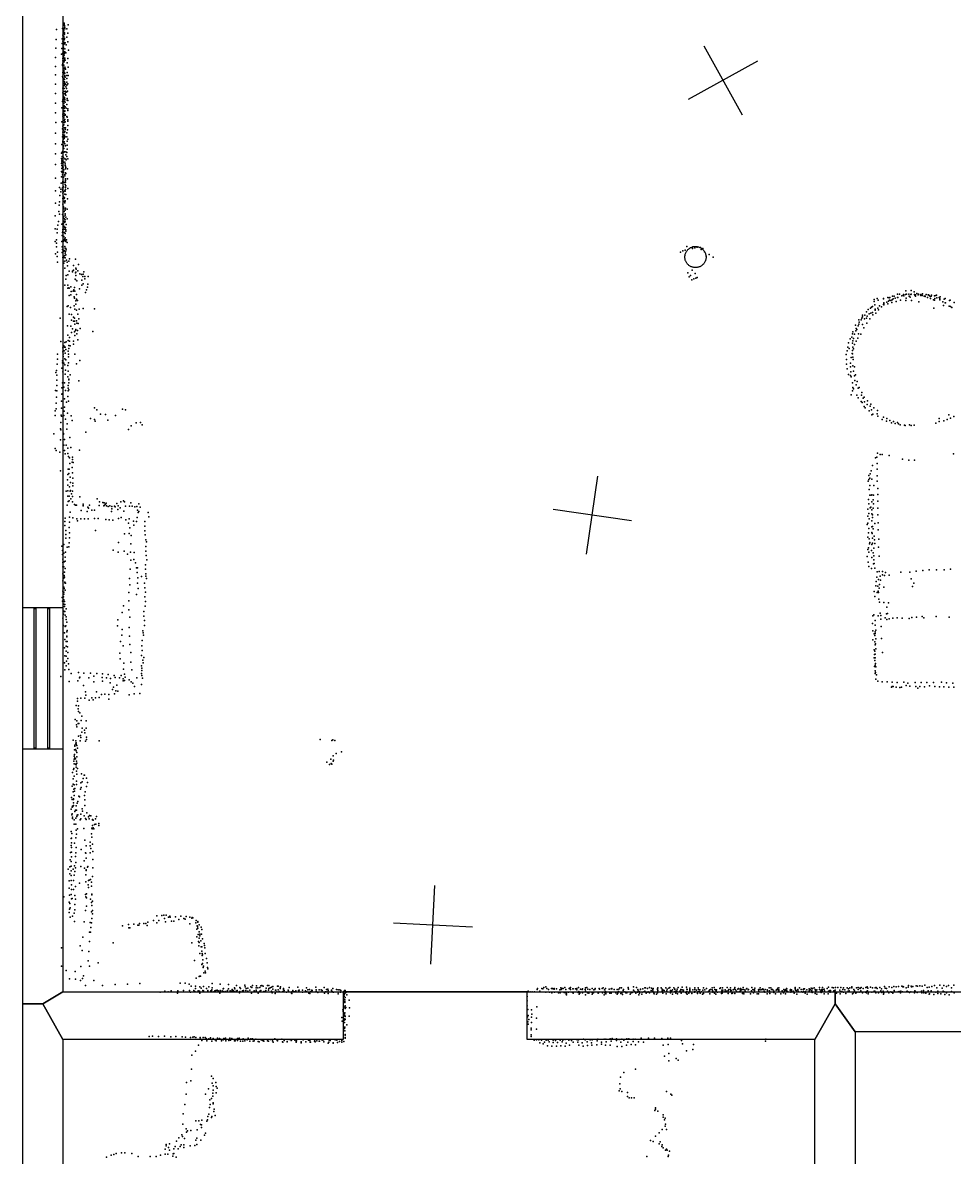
# Model space of a CAD drawing. Header units: millimetres. Extents: x 60 to 10018, y -17912 to 6797.
# Drawn here: x 78 to 4793, y -12049 to -6304 of the extents above; entities that cross this region are included whole.
import ezdxf

# ---------------------------------------------------------------- set-up
doc = ezdxf.new("R2010")
doc.units = ezdxf.units.MM
for name, color, linetype in [('P', 9, 'Continuous'), ('PANOS', 10, 'Continuous'), ('ROOMS', 1, 'Continuous'), ('WALLS', 3, 'Continuous'), ('WINDOWS', 6, 'Continuous')]:
    doc.layers.add(name, color=color, linetype=linetype)

# ---------------------------------------------------------------- blocks, each defined once
blk = doc.blocks.new('Column_C_3F')
for points in [[(-178.6, -0.2), (-177.7, 17.3), (-176.2, 28.7), (-174, 39.9), (-171.1, 50.8), (-167.5, 61.4), (-163.3, 71.7), (-158.5, 81.7), (-153, 91.3), (-147.1, 100.6), (-140.5, 109.4), (-133.5, 117.9), (-126, 125.8), (-118, 133.3), (-109.5, 140.3), (-100.6, 146.8), (-91.4, 152.7), (-81.7, 158.1), (-71.7, 162.8), (-61.4, 167), (-50.7, 170.5), (-39.8, 173.4), (-28.6, 175.5), (-17.2, 177), (0.3, 177.8)], [(0.3, 177.8), (17.9, 177), (29.3, 175.5), (40.5, 173.4), (51.4, 170.5), (62, 167), (72.4, 162.8), (82.4, 158.1), (92, 152.7), (101.3, 146.8), (110.2, 140.3), (118.6, 133.3), (126.7, 125.8), (134.2, 117.9), (141.2, 109.4), (147.7, 100.6), (153.7, 91.3), (159.1, 81.7), (164, 71.7), (168.2, 61.4), (171.7, 50.8), (174.6, 39.9), (176.9, 28.7), (178.4, 17.3), (179.3, -0.2)], [(0.3, -178.2), (-17.2, -177.4), (-28.6, -176), (-39.8, -173.8), (-50.7, -170.9), (-61.4, -167.4), (-71.7, -163.3), (-81.7, -158.5), (-91.4, -153.1), (-100.6, -147.2), (-109.5, -140.7), (-118, -133.7), (-126, -126.3), (-133.5, -118.3), (-140.5, -109.9), (-147.1, -101), (-153, -91.8), (-158.5, -82.2), (-163.3, -72.2), (-167.5, -61.9), (-171.1, -51.2), (-174, -40.3), (-176.2, -29.1), (-177.7, -17.7), (-178.6, -0.2)], [(179.3, -0.2), (178.4, -17.7), (176.9, -29.1), (174.6, -40.3), (171.7, -51.2), (168.2, -61.9), (164, -72.2), (159.1, -82.2), (153.7, -91.8), (147.7, -101), (141.2, -109.9), (134.2, -118.3), (126.7, -126.3), (118.6, -133.7), (110.2, -140.7), (101.3, -147.2), (92, -153.1), (82.4, -158.5), (72.4, -163.3), (62, -167.4), (51.4, -170.9), (40.5, -173.8), (29.3, -176), (17.9, -177.4), (0.3, -178.2)]]:
    blk.add_lwpolyline(points)
blk = doc.blocks.new('1-Standard_42')
for points in [[(-590, 42.9766), (589.999, 42.9766), (589.999, 32.9766), (-590, 32.9766), (-590, 42.9766)], [(-590.014, -44.0958), (589.985, -44.0958), (589.985, -54.0958), (-590.014, -54.0958), (-590.014, -44.0958)]]:
    blk.add_lwpolyline(points)

msp = doc.modelspace()

# ---------------------------------------------------------------- linework, layer by layer
at = {"layer": 'P'}
for p in [(283, -6314), (283, -6315), (287, -6309), (288, -6306), (289, -6311), (290, -6318), (308, -6315), (250, -6339), (280, -6333), (282, -6367), (283, -6335), (283, -6338), (283, -6350), (283, -6361), (286, -6372), (287, -6346), (287, -6360), (288, -6335), (290, -6332), (290, -6356), (290, -6363), (291, -6327), (292, -6335), (301, -6336), (306, -6358), (246, -6434), (248, -6389), (278, -6386), (278, -6410), (282, -6398), (283, -6418), (284, -6383), (285, -6416), (285, -6428), (286, -6403), (288, -6391), (289, -6384), (289, -6404), (290, -6383), (290, -6386), (290, -6412), (293, -6407), (298, -6416), (302, -6378), (307, -6401), (245, -6481), (275, -6464), (277, -6435), (281, -6458), (281, -6486), (284, -6474), (285, -6436), (285, -6449), (286, -6482), (287, -6454), (288, -6469), (289, -6451), (289, -6461), (290, -6487), (291, -6456), (291, -6483), (292, -6437), (292, -6452), (296, -6456), (306, -6485), (310, -6444), (244, -6526), (279, -6521), (280, -6516), (281, -6509), (282, -6497), (283, -6532), (285, -6521), (286, -6497), (286, -6546), (287, -6519), (288, -6503), (288, -6503), (290, -6537), (291, -6494), (291, -6538), (292, -6530), (293, -6534), (294, -6494), (295, -6539), (304, -6508), (309, -6529), (245, -6569), (280, -6577), (281, -6557), (282, -6581), (283, -6565), (284, -6551), (284, -6587), (285, -6590), (285, -6594), (285, -6604), (287, -6563), (287, -6587), (289, -6554), (290, -6592), (290, -6603), (291, -6571), (292, -6560), (292, -6573), (292, -6578), (293, -6580), (301, -6605), (302, -6571), (302, -6587), (302, -6605), (304, -6556), (309, -6572), (245, -6615), (245, -6662), (281, -6636), (282, -6660), (283, -6622), (283, -6629), (285, -6653), (287, -6614), (288, -6664), (289, -6638), (289, -6638), (290, -6622), (291, -6611), (292, -6618), (292, -6652), (293, -6664), (294, -6651), (294, -6663), (295, -6616), (296, -6629), (299, -6656), (300, -6638), (301, -6621), (302, -6655), (305, -6651), (306, -6614), (245, -6711), (280, -6703), (281, -6694), (282, -6695), (285, -6676), (286, -6693), (287, -6713), (288, -6689), (289, -6704), (290, -6683), (292, -6691), (292, -6694), (293, -6707), (296, -6671), (302, -6719), (303, -6688), (303, -6697), (306, -6699), (244, -6760), (277, -6735), (281, -6768), (281, -6778), (283, -6726), (283, -6753), (284, -6751), (286, -6754), (286, -6755), (288, -6731), (288, -6739), (288, -6766), (288, -6776), (289, -6726), (291, -6752), (292, -6751), (293, -6731), (293, -6769), (294, -6772), (299, -6737), (302, -6779), (306, -6740), (306, -6748), (246, -6809), (277, -6806), (281, -6805), (281, -6828), (282, -6806), (283, -6824), (284, -6800), (286, -6786), (287, -6800), (287, -6822), (289, -6799), (290, -6810), (290, -6836), (292, -6795), (293, -6807), (295, -6836), (304, -6782), (306, -6802), (306, -6824), (307, -6796), (307, -6824), (244, -6863), (280, -6842), (280, -6882), (281, -6872), (282, -6859), (283, -6847), (285, -6852), (285, -6877), (286, -6874), (288, -6885), (288, -6890), (290, -6860), (290, -6873), (292, -6856), (292, -6883), (293, -6839), (294, -6845), (294, -6882), (301, -6882), (302, -6862), (305, -6846), (307, -6894), (244, -6918), (277, -6921), (281, -6909), (282, -6904), (282, -6909), (283, -6895), (283, -6933), (285, -6928), (286, -6942), (287, -6911), (289, -6907), (291, -6918), (295, -6927), (304, -6904), (304, -6924), (304, -6945), (245, -6969), (274, -6992), (275, -6965), (276, -7001), (277, -7001), (277, -7009), (278, -6960), (278, -6982), (281, -6960), (282, -6955), (284, -6986), (287, -6960), (290, -6958), (291, -6993), (296, -6958), (296, -6973), (296, -6995), (298, -6999), (301, -6961), (301, -6982), (306, -6994), (245, -7023), (274, -7018), (275, -7057), (277, -7028), (277, -7042), (278, -7063), (280, -7035), (280, -7058), (281, -7011), (281, -7034), (283, -7035), (284, -7011), (285, -7061), (287, -7050), (292, -7010), (293, -7019), (293, -7027), (295, -7030), (295, -7044), (295, -7065), (297, -7038), (305, -7044), (245, -7092), (273, -7116), (275, -7084), (279, -7115), (279, -7115), (280, -7074), (281, -7087), (281, -7108), (285, -7086), (286, -7111), (292, -7073), (292, -7079), (292, -7113), (294, -7123), (295, -7094), (295, -7097), (295, -7103), (295, -7111), (296, -7067), (305, -7094), (244, -7156), (265, -7138), (266, -7180), (271, -7147), (271, -7161), (280, -7141), (280, -7151), (281, -7155), (281, -7168), (285, -7135), (285, -7160), (291, -7156), (292, -7173), (292, -7173), (294, -7158), (295, -7139), (295, -7149), (296, -7131), (296, -7175), (307, -7144), (244, -7218), (263, -7228), (264, -7212), (281, -7195), (281, -7223), (282, -7195), (283, -7235), (285, -7185), (285, -7236), (286, -7210), (287, -7210), (288, -7195), (290, -7191), (290, -7208), (291, -7216), (293, -7206), (294, -7208), (305, -7196), (242, -7283), (262, -7260), (264, -7274), (279, -7276), (282, -7277), (284, -7247), (285, -7294), (286, -7286), (287, -7244), (288, -7260), (289, -7261), (293, -7253), (294, -7252), (294, -7272), (294, -7279), (295, -7244), (296, -7289), (303, -7248), (242, -7348), (253, -7350), (257, -7330), (259, -7311), (277, -7324), (280, -7322), (281, -7352), (284, -7323), (286, -7310), (287, -7334), (289, -7350), (290, -7297), (290, -7314), (290, -7340), (293, -7302), (293, -7349), (294, -7313), (295, -7342), (297, -7353), (298, -7326), (303, -7298), (250, -7404), (252, -7368), (278, -7382), (279, -7367), (281, -7360), (281, -7409), (285, -7386), (286, -7386), (286, -7410), (289, -7403), (290, -7367), (292, -7399), (294, -7371), (294, -7394), (294, -7405), (296, -7360), (300, -7403), (243, -7412), (249, -7439), (250, -7420), (255, -7467), (276, -7413), (278, -7439), (278, -7468), (279, -7453), (282, -7435), (286, -7461), (289, -7457), (291, -7437), (291, -7438), (294, -7446), (295, -7463), (296, -7447), (297, -7412), (299, -7455), (303, -7418), (3408, -7466), (3419, -7460), (3431, -7456), (3439, -7438), (3468, -7447), (3470, -7440), (3479, -7445), (3488, -7439), (3491, -7441), (3508, -7443), (3512, -7452), (3521, -7448), (3529, -7465), (244, -7475), (252, -7488), (254, -7516), (282, -7494), (283, -7511), (284, -7494), (286, -7486), (286, -7522), (287, -7493), (292, -7483), (292, -7511), (293, -7495), (294, -7472), (297, -7480), (300, -7507), (304, -7517), (311, -7511), (315, -7500), (346, -7502), (3537, -7487), (3553, -7478), (3572, -7491), (291, -7548), (305, -7536), (306, -7581), (314, -7562), (331, -7563), (331, -7565), (335, -7558), (336, -7533), (346, -7570), (348, -7548), (348, -7567), (349, -7553), (358, -7560), (361, -7528), (367, -7576), (376, -7579), (385, -7578), (388, -7565), (3445, -7570), (3466, -7558), (3481, -7575), (292, -7633), (296, -7603), (299, -7584), (307, -7634), (344, -7603), (345, -7604), (348, -7584), (353, -7611), (377, -7608), (377, -7634), (383, -7589), (385, -7626), (392, -7590), (393, -7601), (408, -7629), (409, -7589), (3451, -7591), (3457, -7585), (3465, -7607), (3475, -7602), (3484, -7597), (3492, -7594), (306, -7648), (312, -7646), (313, -7685), (314, -7649), (322, -7642), (322, -7683), (324, -7665), (333, -7663), (337, -7657), (339, -7692), (340, -7645), (343, -7663), (350, -7680), (365, -7651), (396, -7671), (402, -7657), (406, -7643), (4457, -7695), (4463, -7697), (4466, -7696), (4480, -7689), (4489, -7689), (4505, -7678), (4505, -7695), (4506, -7696), (4507, -7696), (4515, -7679), (4527, -7687), (4535, -7680), (4535, -7685), (4537, -7687), (4546, -7680), (4548, -7662), (4551, -7678), (4562, -7678), (4562, -7678), (4564, -7689), (4570, -7694), (4573, -7681), (4574, -7661), (4575, -7678), (4590, -7667), (4592, -7680), (4593, -7684), (4596, -7689), (4597, -7683), (4604, -7676), (4610, -7683), (4612, -7678), (4621, -7683), (4623, -7681), (4624, -7686), (4630, -7685), (4632, -7677), (4640, -7689), (4645, -7689), (4646, -7691), (4650, -7680), (4657, -7696), (4660, -7682), (4662, -7683), (4666, -7685), (4670, -7691), (4676, -7689), (4677, -7684), (4693, -7688), (4700, -7685), (4702, -7684), (4705, -7698), (4716, -7695), (4721, -7692), (303, -7741), (308, -7738), (321, -7746), (339, -7738), (340, -7699), (342, -7755), (348, -7712), (348, -7730), (351, -7705), (356, -7711), (364, -7754), (385, -7752), (441, -7753), (4368, -7749), (4373, -7745), (4379, -7741), (4387, -7716), (4388, -7706), (4390, -7733), (4393, -7754), (4403, -7701), (4406, -7750), (4407, -7710), (4415, -7738), (4424, -7743), (4434, -7701), (4434, -7731), (4435, -7702), (4436, -7733), (4437, -7722), (4437, -7728), (4451, -7719), (4456, -7727), (4460, -7714), (4465, -7710), (4472, -7711), (4477, -7721), (4479, -7708), (4483, -7702), (4493, -7699), (4499, -7716), (4520, -7710), (4547, -7711), (4550, -7699), (4577, -7711), (4613, -7717), (4673, -7701), (4688, -7708), (4690, -7749), (4692, -7709), (4694, -7700), (4719, -7703), (4719, -7708), (4735, -7718), (4738, -7737), (4741, -7704), (4746, -7722), (4747, -7701), (4749, -7723), (4766, -7739), (4768, -7711), (4772, -7710), (4774, -7742), (4781, -7746), (4792, -7721), (4792, -7721), (268, -7801), (314, -7780), (325, -7781), (325, -7811), (336, -7796), (340, -7800), (350, -7760), (357, -7780), (363, -7803), (4310, -7808), (4321, -7808), (4325, -7801), (4329, -7786), (4329, -7794), (4339, -7803), (4340, -7785), (4348, -7768), (4349, -7800), (4352, -7791), (4357, -7757), (4362, -7779), (4365, -7803), (4371, -7775), (4379, -7771), (4380, -7784), (4392, -7760), (4395, -7775), (4410, -7758), (305, -7840), (322, -7841), (330, -7854), (335, -7815), (340, -7869), (341, -7815), (343, -7831), (346, -7862), (348, -7858), (350, -7814), (353, -7825), (356, -7863), (359, -7828), (369, -7853), (434, -7868), (4279, -7869), (4293, -7836), (4295, -7864), (4296, -7853), (4300, -7857), (4306, -7839), (4309, -7830), (4311, -7821), (4328, -7832), (4335, -7849), (4350, -7825), (271, -7919), (291, -7924), (299, -7921), (307, -7887), (308, -7913), (315, -7899), (315, -7917), (325, -7873), (335, -7917), (342, -7888), (352, -7879), (357, -7910), (4257, -7926), (4266, -7905), (4274, -7897), (4278, -7879), (4278, -7927), (4280, -7915), (4282, -7903), (4287, -7881), (4297, -7917), (4305, -7902), (4308, -7879), (4320, -7882), (254, -7983), (282, -7950), (282, -7971), (283, -7983), (286, -7941), (288, -7966), (290, -7947), (293, -7978), (294, -7947), (296, -7959), (309, -7968), (310, -7983), (312, -7939), (312, -7954), (318, -7941), (335, -7932), (342, -7982), (4246, -7985), (4250, -7965), (4254, -7947), (4260, -7954), (4276, -7979), (4278, -7964), (4278, -7981), (4279, -7947), (4283, -7956), (4288, -7934), (253, -8034), (254, -8008), (279, -8026), (280, -8017), (283, -7994), (286, -8028), (291, -8006), (291, -8037), (297, -8011), (307, -8040), (310, -7997), (310, -8027), (351, -8031), (368, -8015), (4248, -8009), (4248, -8033), (4268, -8028), (4271, -8000), (4279, -7998), (4280, -8042), (4281, -8010), (246, -8076), (250, -8065), (251, -8089), (276, -8053), (282, -8072), (294, -8084), (295, -8064), (306, -8097), (309, -8069), (319, -8087), (4251, -8057), (4257, -8086), (4267, -8047), (4268, -8090), (4270, -8072), (4271, -8098), (4283, -8068), (4287, -8093), (4288, -8047), (4292, -8088), (251, -8115), (251, -8142), (276, -8153), (280, -8128), (286, -8149), (290, -8127), (308, -8141), (308, -8155), (311, -8113), (312, -8110), (312, -8127), (363, -8118), (4278, -8127), (4280, -8151), (4283, -8158), (4290, -8116), (4296, -8138), (4302, -8121), (4306, -8155), (4311, -8152), (244, -8167), (249, -8200), (251, -8169), (277, -8186), (278, -8184), (290, -8209), (295, -8166), (307, -8197), (308, -8169), (312, -8164), (4271, -8188), (4277, -8169), (4300, -8191), (4307, -8204), (4323, -8190), (4325, -8176), (4332, -8206), (4336, -8201), (242, -8270), (247, -8230), (247, -8260), (275, -8221), (275, -8256), (288, -8272), (290, -8251), (300, -8225), (310, -8221), (441, -8255), (453, -8265), (584, -8261), (598, -8265), (4322, -8222), (4326, -8228), (4336, -8248), (4339, -8224), (4342, -8254), (4352, -8238), (4353, -8219), (4362, -8270), (4367, -8246), (4370, -8235), (4373, -8265), (4386, -8255), (4404, -8268), (243, -8294), (271, -8329), (273, -8292), (275, -8297), (287, -8294), (295, -8311), (305, -8281), (324, -8295), (329, -8319), (421, -8308), (442, -8314), (445, -8322), (472, -8287), (498, -8288), (509, -8317), (548, -8294), (675, -8329), (4376, -8290), (4381, -8287), (4402, -8285), (4405, -8296), (4428, -8313), (4434, -8302), (4449, -8322), (4451, -8308), (4467, -8318), (4485, -8324), (4505, -8329), (4716, -8324), (4717, -8308), (4739, -8321), (4756, -8313), (4765, -8290), (4773, -8307), (4790, -8298), (236, -8386), (269, -8361), (271, -8365), (284, -8388), (285, -8385), (301, -8363), (302, -8363), (304, -8335), (398, -8377), (614, -8364), (628, -8346), (653, -8331), (683, -8341), (4475, -8331), (4493, -8334), (4510, -8336), (4519, -8341), (4541, -8342), (4544, -8344), (4566, -8341), (4574, -8344), (4589, -8342), (4699, -8332), (270, -8416), (287, -8443), (290, -8415), (298, -8444), (317, -8405), (243, -8461), (248, -8471), (267, -8479), (290, -8470), (294, -8488), (306, -8459), (307, -8486), (310, -8501), (322, -8455), (366, -8468), (4404, -8484), (4417, -8490), (4428, -8491), (4464, -8495), (4788, -8488), (315, -8508), (317, -8536), (328, -8556), (329, -8530), (330, -8505), (330, -8516), (333, -8531), (4378, -8546), (4394, -8508), (4401, -8505), (4402, -8536), (4530, -8514), (4563, -8520), (4591, -8520), (269, -8574), (306, -8592), (308, -8565), (312, -8587), (313, -8565), (319, -8606), (330, -8583), (332, -8610), (4361, -8597), (4365, -8610), (4367, -8588), (4372, -8573), (4375, -8616), (4402, -8565), (4403, -8598), (305, -8619), (307, -8646), (307, -8674), (315, -8655), (321, -8633), (321, -8673), (332, -8636), (332, -8649), (4357, -8626), (4360, -8618), (4362, -8668), (4365, -8647), (4385, -8648), (4403, -8626), (4405, -8663), (299, -8676), (306, -8701), (309, -8728), (313, -8726), (314, -8702), (318, -8676), (322, -8715), (325, -8690), (330, -8730), (331, -8676), (331, -8703), (368, -8705), (455, -8715), (467, -8731), (575, -8731), (589, -8726), (593, -8730), (4359, -8719), (4365, -8697), (4372, -8697), (4375, -8731), (4376, -8695), (4382, -8720), (4384, -8696), (4405, -8694), (4405, -8727), (304, -8747), (319, -8783), (341, -8744), (346, -8747), (351, -8747), (374, -8775), (385, -8742), (385, -8749), (385, -8750), (405, -8779), (408, -8757), (411, -8763), (416, -8747), (429, -8772), (441, -8772), (466, -8749), (484, -8733), (489, -8750), (491, -8736), (493, -8748), (497, -8742), (500, -8737), (503, -8751), (511, -8754), (520, -8751), (528, -8780), (529, -8754), (530, -8765), (543, -8752), (546, -8756), (554, -8738), (560, -8770), (562, -8751), (572, -8760), (591, -8777), (599, -8753), (618, -8752), (618, -8753), (626, -8735), (633, -8753), (646, -8755), (656, -8754), (659, -8773), (663, -8784), (666, -8741), (666, -8780), (673, -8758), (714, -8784), (4356, -8768), (4360, -8740), (4361, -8789), (4367, -8760), (4371, -8757), (4376, -8771), (4383, -8762), (4384, -8740), (4406, -8762), (291, -8830), (294, -8813), (315, -8834), (316, -8808), (332, -8812), (353, -8816), (356, -8826), (372, -8817), (391, -8817), (409, -8817), (442, -8814), (461, -8815), (499, -8820), (516, -8821), (535, -8823), (564, -8815), (577, -8810), (601, -8822), (613, -8839), (617, -8816), (639, -8828), (655, -8830), (657, -8809), (696, -8830), (716, -8807), (4352, -8846), (4355, -8803), (4355, -8838), (4362, -8817), (4375, -8791), (4376, -8826), (4378, -8797), (4378, -8809), (4391, -8840), (4405, -8796), (4407, -8836), (291, -8850), (296, -8876), (296, -8896), (313, -8860), (315, -8887), (446, -8876), (593, -8893), (617, -8890), (620, -8862), (628, -8901), (640, -8848), (696, -8854), (696, -8877), (698, -8898), (4359, -8888), (4360, -8866), (4375, -8885), (4376, -8857), (4377, -8891), (4378, -8856), (4383, -8867), (4387, -8905), (4408, -8873), (277, -8955), (286, -8947), (296, -8915), (303, -8960), (312, -8959), (314, -8938), (316, -8913), (563, -8937), (625, -8943), (702, -8922), (702, -8956), (705, -8933), (4356, -8909), (4362, -8917), (4364, -8943), (4366, -8936), (4376, -8947), (4378, -8915), (4379, -8939), (4389, -8922), (4390, -8942), (4410, -8960), (4411, -8920), (279, -8997), (280, -8977), (281, -9020), (287, -8990), (294, -9010), (295, -8985), (536, -8975), (561, -8985), (592, -8980), (609, -8995), (624, -8985), (643, -8987), (702, -8980), (704, -9002), (4352, -9007), (4356, -8972), (4359, -8964), (4360, -8985), (4374, -8976), (4375, -9012), (4382, -8988), (4386, -8965), (4386, -9004), (4412, -9005), (281, -9038), (282, -9059), (286, -9059), (289, -9035), (293, -9030), (293, -9068), (623, -9071), (625, -9026), (641, -9023), (649, -9039), (654, -9065), (660, -9065), (699, -9049), (700, -9071), (707, -9024), (4357, -9036), (4361, -9058), (4373, -9068), (4384, -9044), (4385, -9024), (4387, -9043), (4391, -9067), (4666, -9075), (4703, -9074), (4742, -9075), (4773, -9071), (281, -9095), (282, -9131), (286, -9117), (289, -9104), (290, -9087), (290, -9112), (618, -9119), (657, -9089), (661, -9115), (680, -9108), (701, -9095), (702, -9106), (705, -9118), (4397, -9133), (4401, -9112), (4402, -9085), (4409, -9124), (4412, -9083), (4418, -9107), (4420, -9127), (4429, -9083), (4429, -9100), (4440, -9104), (4445, -9089), (4463, -9101), (4522, -9086), (4568, -9087), (4575, -9120), (4600, -9082), (4633, -9078), (281, -9183), (284, -9168), (286, -9163), (287, -9188), (289, -9170), (291, -9138), (291, -9141), (294, -9177), (295, -9142), (616, -9189), (620, -9151), (660, -9142), (663, -9169), (694, -9142), (696, -9166), (699, -9188), (4387, -9185), (4396, -9156), (4403, -9190), (4405, -9157), (4408, -9182), (4410, -9189), (4413, -9168), (4414, -9149), (4436, -9163), (4582, -9159), (4588, -9143), (278, -9215), (280, -9233), (284, -9211), (285, -9212), (286, -9248), (287, -9198), (287, -9227), (290, -9235), (616, -9232), (654, -9200), (697, -9212), (700, -9235), (4390, -9209), (4411, -9224), (4414, -9239), (4437, -9240), (4460, -9241), (281, -9265), (285, -9300), (286, -9284), (286, -9285), (290, -9260), (291, -9286), (292, -9250), (293, -9304), (298, -9273), (581, -9290), (588, -9257), (616, -9277), (692, -9285), (698, -9259), (4385, -9303), (4408, -9307), (4417, -9294), (4421, -9306), (4449, -9297), (4452, -9264), (4454, -9295), (282, -9320), (284, -9356), (294, -9361), (296, -9358), (299, -9313), (299, -9327), (301, -9339), (558, -9358), (559, -9328), (621, -9315), (691, -9309), (694, -9332), (694, -9357), (4378, -9346), (4380, -9308), (4393, -9331), (4393, -9355), (4421, -9325), (4423, -9362), (4443, -9318), (4452, -9327), (4463, -9323), (4482, -9320), (4503, -9318), (4529, -9319), (4564, -9321), (4578, -9316), (4601, -9314), (4631, -9311), (4638, -9317), (4701, -9311), (4767, -9315), (290, -9393), (301, -9410), (302, -9389), (302, -9414), (303, -9382), (580, -9405), (581, -9376), (617, -9366), (618, -9410), (686, -9383), (688, -9394), (690, -9406), (4380, -9383), (4388, -9399), (4390, -9408), (4393, -9389), (4393, -9397), (4395, -9381), (290, -9469), (291, -9428), (298, -9462), (299, -9438), (304, -9437), (305, -9465), (573, -9437), (587, -9460), (621, -9453), (681, -9459), (683, -9433), (4380, -9429), (4387, -9479), (4390, -9440), (4392, -9455), (4394, -9449), (4395, -9475), (4396, -9424), (4425, -9423), (292, -9510), (299, -9487), (299, -9512), (300, -9537), (306, -9494), (307, -9523), (570, -9497), (572, -9526), (626, -9493), (680, -9509), (683, -9483), (686, -9532), (691, -9518), (4388, -9521), (4389, -9504), (4390, -9487), (4391, -9533), (4392, -9520), (4393, -9502), (4429, -9493), (290, -9546), (292, -9581), (299, -9561), (310, -9550), (311, -9580), (588, -9577), (591, -9547), (625, -9542), (631, -9581), (680, -9561), (681, -9572), (682, -9585), (688, -9545), (4389, -9565), (4392, -9586), (4393, -9558), (4394, -9549), (4395, -9566), (272, -9614), (313, -9640), (323, -9599), (358, -9636), (360, -9595), (366, -9622), (368, -9618), (388, -9598), (413, -9622), (422, -9598), (438, -9642), (439, -9613), (454, -9599), (481, -9620), (482, -9602), (482, -9639), (502, -9622), (511, -9605), (521, -9647), (522, -9625), (541, -9609), (547, -9620), (568, -9621), (576, -9610), (586, -9636), (587, -9626), (593, -9635), (594, -9603), (597, -9619), (617, -9631), (628, -9641), (635, -9649), (656, -9622), (679, -9599), (682, -9610), (685, -9623), (4393, -9600), (4394, -9595), (4396, -9628), (4399, -9607), (4405, -9638), (4428, -9641), (4453, -9642), (4479, -9643), (4504, -9645), (4537, -9643), (4558, -9648), (4594, -9645), (4625, -9645), (4654, -9646), (4687, -9646), (4728, -9643), (4753, -9647), (4786, -9648), (386, -9661), (397, -9693), (398, -9709), (452, -9693), (477, -9706), (494, -9705), (514, -9706), (532, -9681), (538, -9669), (543, -9703), (550, -9687), (555, -9658), (559, -9689), (617, -9707), (643, -9703), (644, -9666), (671, -9701), (680, -9656), (4475, -9668), (4478, -9665), (4484, -9666), (4498, -9669), (4517, -9671), (4525, -9668), (4550, -9660), (4568, -9664), (4598, -9665), (4609, -9674), (4618, -9666), (4642, -9667), (4667, -9662), (4695, -9666), (4718, -9667), (4739, -9667), (4765, -9669), (4790, -9669), (349, -9762), (355, -9727), (356, -9740), (361, -9764), (372, -9725), (392, -9725), (415, -9735), (429, -9723), (435, -9733), (447, -9723), (465, -9722), (514, -9729), (359, -9779), (360, -9792), (368, -9799), (377, -9815), (344, -9833), (350, -9859), (353, -9840), (353, -9870), (359, -9853), (362, -9853), (374, -9838), (380, -9876), (399, -9840), (399, -9877), (333, -9937), (361, -9917), (371, -9913), (373, -9924), (377, -9896), (391, -9886), (392, -9900), (401, -9933), (402, -9922), (1583, -9934), (1643, -9939), (1648, -9935), (1658, -9939), (341, -9986), (343, -9963), (343, -9968), (346, -9984), (347, -9940), (347, -9952), (349, -9950), (349, -9958), (349, -9991), (352, -9965), (355, -9977), (370, -9940), (396, -9942), (466, -9940), (1691, -9996), (337, -10044), (338, -10034), (339, -10018), (340, -10010), (343, -10027), (345, -10032), (351, -10044), (352, -9999), (352, -10021), (352, -10053), (1618, -10049), (1637, -10033), (1650, -10017), (1650, -10044), (1651, -10038), (1664, -10005), (330, -10101), (336, -10085), (337, -10081), (338, -10057), (345, -10059), (349, -10062), (349, -10074), (351, -10094), (353, -10110), (355, -10080), (376, -10107), (1631, -10060), (1639, -10055), (1643, -10058), (333, -10133), (333, -10160), (338, -10120), (339, -10164), (351, -10144), (351, -10161), (372, -10153), (380, -10149), (385, -10131), (390, -10114), (391, -10114), (402, -10130), (406, -10152), (329, -10170), (333, -10198), (337, -10186), (338, -10218), (341, -10196), (342, -10182), (363, -10221), (366, -10224), (371, -10185), (375, -10177), (391, -10218), (394, -10198), (401, -10171), (325, -10227), (328, -10238), (328, -10277), (330, -10272), (332, -10273), (335, -10234), (335, -10237), (335, -10254), (336, -10268), (349, -10269), (354, -10256), (358, -10247), (392, -10239), (392, -10268), (323, -10286), (327, -10315), (329, -10310), (330, -10327), (331, -10334), (339, -10340), (343, -10299), (345, -10291), (347, -10332), (350, -10292), (353, -10323), (354, -10317), (357, -10316), (369, -10340), (373, -10312), (373, -10335), (379, -10285), (381, -10296), (389, -10320), (396, -10334), (399, -10339), (403, -10306), (412, -10326), (414, -10336), (416, -10319), (423, -10320), (431, -10339), (432, -10340), (447, -10335), (451, -10324), (339, -10363), (348, -10363), (349, -10393), (355, -10386), (388, -10384), (428, -10383), (430, -10387), (432, -10370), (435, -10342), (435, -10381), (438, -10386), (442, -10365), (448, -10363), (463, -10369), (464, -10360), (323, -10435), (324, -10399), (326, -10433), (327, -10410), (347, -10432), (350, -10413), (392, -10443), (419, -10453), (426, -10412), (428, -10429), (320, -10506), (323, -10471), (325, -10480), (325, -10504), (326, -10457), (341, -10459), (348, -10508), (349, -10480), (374, -10491), (397, -10507), (398, -10510), (399, -10473), (419, -10508), (420, -10472), (424, -10486), (432, -10463), (434, -10501), (318, -10543), (324, -10551), (325, -10528), (346, -10527), (348, -10557), (389, -10548), (399, -10534), (434, -10542), (308, -10590), (317, -10578), (317, -10614), (323, -10623), (324, -10576), (324, -10599), (334, -10591), (339, -10621), (341, -10574), (342, -10602), (345, -10584), (373, -10577), (391, -10585), (398, -10619), (399, -10593), (400, -10598), (407, -10580), (408, -10577), (432, -10628), (434, -10583), (314, -10650), (314, -10686), (323, -10647), (326, -10670), (336, -10648), (346, -10678), (366, -10661), (398, -10654), (410, -10669), (411, -10647), (412, -10683), (415, -10646), (422, -10643), (426, -10677), (427, -10657), (427, -10676), (287, -10731), (315, -10722), (323, -10718), (325, -10741), (326, -10694), (329, -10739), (335, -10694), (343, -10723), (345, -10742), (397, -10719), (398, -10730), (401, -10716), (402, -10736), (421, -10742), (428, -10717), (428, -10720), (313, -10757), (316, -10793), (317, -10765), (319, -10787), (343, -10770), (343, -10797), (396, -10800), (402, -10777), (427, -10760), (429, -10775), (431, -10753), (432, -10800), (314, -10809), (319, -10833), (330, -10828), (339, -10814), (340, -10855), (389, -10857), (426, -10807), (428, -10840), (431, -10816), (712, -10858), (740, -10851), (757, -10827), (767, -10850), (783, -10825), (792, -10823), (796, -10840), (801, -10857), (804, -10824), (816, -10833), (823, -10828), (824, -10834), (832, -10854), (843, -10854), (851, -10832), (869, -10845), (878, -10829), (893, -10840), (900, -10843), (905, -10830), (924, -10834), (934, -10838), (936, -10835), (940, -10837), (956, -10851), (965, -10855), (965, -10858), (416, -10910), (419, -10860), (421, -10910), (424, -10886), (426, -10863), (583, -10877), (613, -10870), (615, -10888), (620, -10888), (641, -10869), (661, -10874), (666, -10874), (669, -10866), (692, -10865), (702, -10865), (708, -10876), (758, -10862), (924, -10868), (955, -10862), (960, -10895), (961, -10878), (963, -10881), (964, -10889), (972, -10872), (972, -10908), (981, -10884), (985, -10896), (382, -10934), (416, -10957), (536, -10963), (935, -10963), (960, -10933), (967, -10921), (968, -10957), (971, -10940), (972, -10961), (974, -10928), (975, -10919), (979, -10953), (984, -10919), (989, -10944), (997, -10967), (274, -10989), (370, -10979), (380, -11003), (413, -11007), (969, -10978), (974, -11018), (981, -10984), (985, -10984), (985, -11006), (987, -11017), (987, -11027), (988, -11024), (999, -10977), (1000, -10989), (1002, -11018), (275, -11082), (372, -11084), (410, -11054), (417, -11081), (460, -11065), (947, -11053), (985, -11073), (989, -11068), (990, -11050), (993, -11082), (1009, -11042), (1012, -11065), (298, -11104), (316, -11145), (344, -11108), (381, -11144), (386, -11130), (956, -11143), (972, -11134), (975, -11132), (978, -11132), (992, -11089), (995, -11115), (1001, -11107), (1003, -11115), (1014, -11089), (1016, -11095), (345, -11147), (371, -11154), (396, -11179), (438, -11154), (482, -11179), (546, -11175), (609, -11173), (671, -11170), (875, -11168), (900, -11167), (920, -11172), (931, -11183), (952, -11194), (953, -11183), (975, -11187), (981, -11193), (994, -11185), (1009, -11194), (1021, -11186), (1035, -11202), (1037, -11192), (1038, -11169), (1063, -11203), (1078, -11173), (1092, -11196), (1095, -11194), (1119, -11174), (1120, -11196), (1138, -11199), (1150, -11191), (1152, -11196), (1160, -11180), (1177, -11190), (1180, -11194), (1202, -11177), (1205, -11186), (1210, -11194), (1217, -11193), (1227, -11203), (1233, -11187), (1238, -11190), (1242, -11180), (1259, -11191), (1259, -11203), (1261, -11182), (1269, -11191), (1278, -11189), (1283, -11182), (1289, -11180), (1295, -11183), (1311, -11193), (1317, -11180), (1323, -11203), (1324, -11180), (1324, -11194), (1331, -11192), (1337, -11188), (1344, -11184), (1344, -11198), (1357, -11203), (1360, -11203), (1368, -11183), (1372, -11183), (1372, -11202), (1381, -11193), (1381, -11194), (1383, -11186), (1398, -11195), (1398, -11199), (1421, -11203), (1427, -11189), (1471, -11188), (1478, -11203), (1494, -11203), (1494, -11203), (1515, -11191), (1521, -11202), (1530, -11200), (1541, -11203), (1561, -11188), (1564, -11202), (1579, -11201), (1588, -11201), (1604, -11190), (1615, -11200), (1623, -11198), (1641, -11203), (1647, -11194), (1667, -11199), (1674, -11201), (1684, -11202), (2682, -11199), (2684, -11195), (2706, -11194), (2711, -11197), (2716, -11189), (2725, -11187), (2731, -11194), (2739, -11200), (2755, -11195), (2760, -11195), (2763, -11196), (2768, -11195), (2768, -11198), (2779, -11197), (2796, -11202), (2801, -11192), (2804, -11200), (2808, -11194), (2813, -11194), (2822, -11190), (2827, -11200), (2843, -11194), (2849, -11192), (2851, -11190), (2851, -11200), (2862, -11197), (2864, -11197), (2876, -11197), (2882, -11201), (2883, -11194), (2891, -11189), (2901, -11198), (2910, -11199), (2911, -11196), (2925, -11200), (2926, -11191), (2933, -11189), (2939, -11198), (2949, -11199), (2961, -11195), (2968, -11201), (2974, -11199), (2975, -11195), (2996, -11194), (2997, -11198), (3010, -11195), (3016, -11191), (3022, -11201), (3027, -11195), (3046, -11198), (3056, -11196), (3059, -11194), (3059, -11196), (3071, -11199), (3087, -11200), (3095, -11198), (3101, -11191), (3109, -11192), (3119, -11199), (3142, -11190), (3142, -11192), (3144, -11198), (3169, -11203), (3170, -11187), (3185, -11190), (3192, -11199), (3204, -11198), (3204, -11200), (3217, -11197), (3226, -11191), (3230, -11192), (3241, -11195), (3250, -11189), (3260, -11193), (3267, -11200), (3269, -11194), (3290, -11196), (3291, -11199), (3292, -11192), (3310, -11191), (3315, -11198), (3322, -11203), (3333, -11192), (3340, -11198), (3348, -11193), (3354, -11190), (3366, -11201), (3374, -11191), (3378, -11198), (3379, -11199), (3390, -11198), (3396, -11189), (3409, -11199), (3415, -11188), (3416, -11201), (3423, -11203), (3438, -11188), (3439, -11198), (3441, -11200), (3454, -11200), (3455, -11193), (3470, -11202), (3479, -11200), (3480, -11191), (3488, -11203), (3497, -11192), (3499, -11199), (3505, -11202), (3520, -11203), (3523, -11192), (3530, -11202), (3531, -11202), (3538, -11194), (3555, -11202), (3559, -11200), (3567, -11191), (3568, -11202), (3578, -11190), (3581, -11199), (3584, -11201), (3590, -11202), (3606, -11195), (3610, -11191), (3617, -11203), (3620, -11191), (3621, -11203), (3633, -11202), (3644, -11190), (3651, -11200), (3660, -11192), (3660, -11201), (3673, -11202), (3680, -11196), (3682, -11190), (3684, -11199), (3686, -11201), (3697, -11198), (3701, -11194), (3709, -11199), (3710, -11194), (3718, -11200), (3724, -11200), (3725, -11190), (3732, -11201), (3742, -11197), (3743, -11195), (3750, -11202), (3752, -11199), (3769, -11190), (3773, -11199), (3779, -11201), (3779, -11202), (3781, -11202), (3783, -11193), (3802, -11201), (3804, -11199), (3805, -11199), (3811, -11191), (3814, -11201), (3819, -11200), (3824, -11196), (3825, -11199), (3836, -11200), (3846, -11201), (3846, -11202), (3856, -11192), (3865, -11191), (3867, -11199), (3872, -11200), (3875, -11201), (3875, -11201), (3891, -11203), (3895, -11200), (3899, -11193), (3899, -11202), (3904, -11201), (3905, -11191), (3905, -11202), (3930, -11200), (3938, -11201), (3943, -11194), (3946, -11197), (3963, -11203), (3964, -11199), (3969, -11202), (3987, -11189), (3987, -11192), (3987, -11197), (3990, -11203), (4001, -11199), (4010, -11192), (4017, -11199), (4028, -11199), (4032, -11197), (4032, -11198), (4034, -11197), (4047, -11202), (4058, -11197), (4060, -11199), (4065, -11201), (4069, -11193), (4074, -11197), (4075, -11194), (4084, -11192), (4089, -11199), (4097, -11201), (4110, -11190), (4110, -11199), (4120, -11199), (4125, -11190), (4128, -11200), (4134, -11198), (4150, -11194), (4157, -11188), (4175, -11190), (4181, -11192), (4190, -11203), (4192, -11189), (4203, -11189), (4214, -11203), (4219, -11189), (4228, -11199), (4232, -11192), (4238, -11201), (4251, -11191), (4258, -11197), (4264, -11191), (4274, -11192), (4275, -11186), (4284, -11200), (4298, -11192), (4307, -11189), (4307, -11199), (4315, -11193), (4317, -11194), (4321, -11190), (4331, -11194), (4345, -11190), (4351, -11187), (4353, -11192), (4355, -11193), (4369, -11188), (4379, -11192), (4393, -11191), (4396, -11190), (4398, -11189), (4402, -11194), (4416, -11189), (4425, -11196), (4440, -11185), (4443, -11193), (4450, -11195), (4464, -11187), (4476, -11189), (4486, -11184), (4499, -11187), (4511, -11185), (4528, -11183), (4532, -11185), (4532, -11187), (4535, -11186), (4549, -11191), (4560, -11188), (4561, -11180), (4574, -11183), (4577, -11185), (4577, -11187), (4583, -11184), (4600, -11182), (4607, -11183), (4618, -11182), (4630, -11183), (4644, -11178), (4656, -11190), (4666, -11188), (4679, -11185), (4692, -11179), (4705, -11192), (4719, -11178), (4731, -11193), (4739, -11179), (4753, -11184), (4763, -11180), (4779, -11191), (4790, -11177), (774, -11213), (798, -11209), (815, -11211), (829, -11207), (861, -11218), (864, -11206), (892, -11205), (923, -11205), (927, -11213), (945, -11205), (950, -11210), (967, -11206), (973, -11208), (974, -11218), (990, -11205), (994, -11206), (1015, -11210), (1015, -11211), (1016, -11204), (1030, -11206), (1033, -11207), (1046, -11211), (1051, -11206), (1051, -11209), (1055, -11205), (1067, -11207), (1076, -11218), (1077, -11204), (1078, -11208), (1087, -11207), (1096, -11210), (1107, -11210), (1114, -11204), (1128, -11206), (1134, -11209), (1137, -11209), (1143, -11205), (1149, -11210), (1159, -11208), (1164, -11204), (1176, -11217), (1178, -11210), (1190, -11207), (1192, -11212), (1195, -11205), (1208, -11205), (1218, -11208), (1218, -11211), (1237, -11218), (1250, -11206), (1259, -11207), (1270, -11218), (1278, -11208), (1284, -11204), (1298, -11210), (1307, -11208), (1308, -11204), (1337, -11208), (1337, -11208), (1340, -11217), (1356, -11220), (1357, -11213), (1364, -11212), (1376, -11210), (1394, -11210), (1401, -11204), (1414, -11213), (1423, -11209), (1423, -11209), (1438, -11218), (1440, -11211), (1441, -11220), (1446, -11205), (1450, -11212), (1453, -11212), (1460, -11206), (1474, -11204), (1478, -11211), (1494, -11214), (1510, -11207), (1516, -11211), (1527, -11219), (1531, -11220), (1535, -11211), (1536, -11210), (1544, -11204), (1564, -11210), (1572, -11215), (1592, -11212), (1593, -11204), (1606, -11218), (1611, -11211), (1618, -11211), (1625, -11205), (1625, -11220), (1641, -11204), (1646, -11211), (1649, -11213), (1651, -11214), (1674, -11213), (1675, -11221), (1687, -11214), (1688, -11204), (1702, -11213), (1705, -11225), (1705, -11233), (1705, -11249), (1707, -11205), (1708, -11220), (1709, -11252), (1709, -11260), (1710, -11205), (1710, -11240), (1713, -11215), (1719, -11227), (1730, -11254), (2631, -11257), (2632, -11235), (2637, -11209), (2646, -11211), (2656, -11211), (2669, -11211), (2695, -11209), (2725, -11213), (2744, -11213), (2756, -11216), (2769, -11213), (2790, -11216), (2792, -11214), (2799, -11217), (2818, -11215), (2824, -11215), (2828, -11223), (2830, -11218), (2830, -11226), (2840, -11213), (2859, -11213), (2864, -11217), (2864, -11218), (2890, -11215), (2893, -11210), (2894, -11223), (2897, -11219), (2911, -11217), (2926, -11227), (2927, -11209), (2936, -11216), (2944, -11218), (2959, -11214), (2960, -11224), (2963, -11217), (2967, -11217), (2991, -11218), (2992, -11214), (2993, -11217), (3012, -11216), (3021, -11226), (3025, -11217), (3027, -11210), (3029, -11218), (3029, -11222), (3050, -11218), (3056, -11218), (3080, -11216), (3087, -11223), (3090, -11219), (3093, -11210), (3106, -11220), (3110, -11216), (3114, -11225), (3117, -11204), (3126, -11211), (3131, -11217), (3136, -11216), (3152, -11223), (3158, -11216), (3158, -11216), (3162, -11215), (3174, -11210), (3181, -11218), (3190, -11214), (3193, -11207), (3196, -11226), (3198, -11210), (3199, -11218), (3211, -11223), (3213, -11214), (3222, -11212), (3226, -11209), (3233, -11218), (3242, -11213), (3244, -11212), (3251, -11217), (3259, -11205), (3266, -11212), (3268, -11207), (3273, -11218), (3274, -11221), (3286, -11224), (3291, -11211), (3291, -11217), (3292, -11205), (3312, -11211), (3315, -11207), (3317, -11218), (3324, -11204), (3334, -11221), (3335, -11211), (3338, -11207), (3357, -11205), (3357, -11217), (3359, -11211), (3362, -11207), (3366, -11224), (3377, -11212), (3384, -11209), (3384, -11218), (3389, -11207), (3392, -11221), (3403, -11209), (3408, -11208), (3411, -11219), (3421, -11210), (3432, -11213), (3438, -11220), (3440, -11210), (3441, -11223), (3450, -11219), (3454, -11204), (3454, -11209), (3465, -11220), (3478, -11214), (3479, -11210), (3493, -11220), (3495, -11212), (3501, -11210), (3507, -11219), (3513, -11212), (3518, -11223), (3524, -11213), (3524, -11220), (3547, -11211), (3552, -11205), (3552, -11210), (3556, -11221), (3570, -11209), (3570, -11213), (3580, -11219), (3586, -11223), (3587, -11208), (3594, -11214), (3615, -11220), (3617, -11210), (3618, -11219), (3620, -11209), (3634, -11209), (3640, -11209), (3648, -11204), (3648, -11220), (3662, -11208), (3663, -11204), (3667, -11220), (3671, -11218), (3682, -11220), (3691, -11208), (3705, -11210), (3713, -11204), (3721, -11220), (3726, -11217), (3728, -11222), (3735, -11208), (3761, -11221), (3766, -11207), (3777, -11217), (3781, -11205), (3795, -11221), (3802, -11222), (3804, -11208), (3831, -11208), (3834, -11213), (3846, -11222), (3848, -11204), (3857, -11207), (3859, -11220), (3879, -11208), (3880, -11215), (3888, -11222), (3904, -11207), (3915, -11222), (3921, -11207), (3923, -11210), (3928, -11217), (3934, -11205), (3939, -11221), (3942, -11205), (3947, -11208), (3951, -11212), (3966, -11213), (3968, -11209), (3978, -11209), (3982, -11214), (3982, -11218), (3995, -11205), (3996, -11223), (4002, -11208), (4019, -11211), (4026, -11214), (4029, -11210), (4038, -11218), (4040, -11210), (4048, -11223), (4059, -11206), (4072, -11206), (4073, -11215), (4089, -11220), (4091, -11204), (4092, -11206), (4097, -11223), (4118, -11207), (4119, -11215), (4124, -11206), (4135, -11222), (4136, -11206), (4155, -11222), (4157, -11208), (4163, -11205), (4164, -11214), (4166, -11205), (4183, -11207), (4189, -11206), (4196, -11219), (4215, -11211), (4215, -11221), (4217, -11212), (4223, -11210), (4232, -11213), (4244, -11220), (4255, -11208), (4260, -11210), (4261, -11207), (4277, -11221), (4282, -11216), (4287, -11206), (4295, -11219), (4300, -11213), (4311, -11214), (4320, -11206), (4329, -11217), (4343, -11214), (4348, -11210), (4348, -11217), (4354, -11207), (4357, -11222), (4359, -11213), (4375, -11214), (4388, -11209), (4391, -11208), (4395, -11217), (4410, -11217), (4421, -11207), (4426, -11215), (4432, -11209), (4435, -11224), (4436, -11217), (4455, -11209), (4461, -11217), (4471, -11211), (4475, -11213), (4482, -11218), (4488, -11204), (4491, -11212), (4508, -11212), (4514, -11210), (4520, -11217), (4523, -11208), (4531, -11212), (4553, -11210), (4555, -11208), (4559, -11211), (4566, -11215), (4572, -11212), (4592, -11216), (4593, -11207), (4594, -11208), (4605, -11215), (4627, -11208), (4628, -11216), (4637, -11205), (4639, -11217), (4648, -11218), (4661, -11206), (4666, -11223), (4668, -11221), (4675, -11207), (4690, -11225), (4699, -11213), (4709, -11209), (4709, -11220), (4725, -11222), (4737, -11209), (4741, -11212), (4745, -11225), (4754, -11216), (4766, -11227), (4779, -11210), (4781, -11211), (4792, -11216), (1698, -11303), (1700, -11311), (1702, -11288), (1704, -11290), (1708, -11262), (1708, -11266), (1708, -11287), (1708, -11318), (1709, -11265), (1710, -11296), (1711, -11283), (1714, -11291), (1732, -11293), (2632, -11283), (2634, -11301), (2653, -11302), (2681, -11288), (1693, -11342), (1695, -11360), (1705, -11319), (1705, -11355), (1707, -11323), (1707, -11366), (1708, -11331), (1709, -11335), (1709, -11349), (1710, -11336), (1711, -11351), (1730, -11335), (2633, -11338), (2635, -11364), (2636, -11331), (2637, -11375), (2639, -11351), (2653, -11366), (2654, -11339), (2655, -11325), (2679, -11345), (1706, -11391), (1707, -11397), (1708, -11390), (1709, -11409), (1710, -11431), (1711, -11428), (1718, -11379), (2651, -11404), (2651, -11430), (2652, -11395), (2679, -11400), (719, -11437), (735, -11436), (765, -11437), (796, -11436), (828, -11439), (854, -11437), (886, -11440), (902, -11441), (927, -11442), (940, -11441), (946, -11440), (954, -11443), (968, -11482), (977, -11442), (977, -11445), (985, -11458), (992, -11443), (1002, -11442), (1007, -11448), (1011, -11460), (1021, -11449), (1029, -11445), (1035, -11461), (1042, -11448), (1052, -11454), (1058, -11460), (1065, -11447), (1075, -11448), (1078, -11452), (1084, -11459), (1092, -11454), (1097, -11448), (1104, -11446), (1107, -11459), (1121, -11458), (1127, -11447), (1130, -11456), (1136, -11448), (1150, -11459), (1154, -11459), (1166, -11448), (1166, -11458), (1174, -11447), (1180, -11461), (1193, -11462), (1194, -11449), (1203, -11460), (1215, -11454), (1219, -11446), (1227, -11462), (1233, -11450), (1241, -11450), (1244, -11461), (1250, -11459), (1258, -11451), (1270, -11463), (1275, -11465), (1285, -11454), (1292, -11458), (1295, -11454), (1298, -11462), (1318, -11453), (1318, -11459), (1322, -11462), (1332, -11453), (1342, -11459), (1346, -11466), (1354, -11450), (1365, -11455), (1367, -11459), (1368, -11458), (1390, -11451), (1393, -11464), (1394, -11467), (1402, -11458), (1417, -11463), (1417, -11465), (1426, -11453), (1437, -11458), (1439, -11457), (1455, -11456), (1462, -11462), (1463, -11466), (1464, -11459), (1487, -11469), (1488, -11464), (1497, -11455), (1511, -11465), (1524, -11457), (1532, -11458), (1533, -11467), (1535, -11467), (1555, -11461), (1557, -11455), (1558, -11465), (1567, -11460), (1578, -11462), (1580, -11461), (1593, -11457), (1601, -11454), (1602, -11465), (1603, -11465), (1625, -11472), (1627, -11467), (1629, -11457), (1634, -11458), (1649, -11469), (1649, -11471), (1659, -11455), (1668, -11457), (1671, -11468), (1682, -11463), (1694, -11458), (1694, -11466), (1704, -11463), (1710, -11443), (1711, -11446), (2651, -11438), (2667, -11456), (2678, -11454), (2691, -11455), (2696, -11470), (2704, -11456), (2712, -11475), (2719, -11466), (2728, -11457), (2734, -11485), (2737, -11456), (2742, -11465), (2756, -11486), (2763, -11456), (2763, -11468), (2775, -11458), (2779, -11486), (2785, -11468), (2798, -11456), (2802, -11485), (2809, -11465), (2812, -11456), (2823, -11453), (2824, -11487), (2829, -11471), (2842, -11456), (2846, -11482), (2855, -11458), (2864, -11467), (2884, -11454), (2887, -11467), (2891, -11454), (2892, -11482), (2910, -11470), (2914, -11486), (2917, -11452), (2924, -11454), (2935, -11464), (2937, -11484), (2950, -11454), (2957, -11470), (2959, -11482), (2960, -11454), (2984, -11480), (2985, -11459), (2989, -11452), (3007, -11466), (3007, -11476), (3021, -11451), (3028, -11482), (3030, -11451), (3031, -11465), (3051, -11450), (3052, -11482), (3057, -11462), (3062, -11448), (3083, -11458), (3084, -11449), (3086, -11488), (3097, -11453), (3105, -11466), (3110, -11452), (3110, -11488), (3120, -11457), (3134, -11481), (3136, -11450), (3141, -11466), (3145, -11449), (3158, -11478), (3168, -11451), (3168, -11463), (3178, -11452), (3180, -11480), (3195, -11465), (3208, -11447), (3220, -11466), (3245, -11447), (3275, -11446), (3312, -11448), (3320, -11482), (3343, -11446), (3344, -11478), (3356, -11447), (3412, -11458), (3418, -11475), (3473, -11478), (3838, -11461), (3839, -11451), (935, -11533), (952, -11512), (3326, -11538), (3348, -11523), (3437, -11511), (3470, -11504), (933, -11603), (3180, -11603), (3348, -11561), (3386, -11549), (3395, -11558), (929, -11662), (1034, -11639), (1042, -11651), (3103, -11644), (3121, -11620), (908, -11671), (1018, -11702), (1037, -11674), (1042, -11688), (1043, -11709), (1055, -11671), (1058, -11691), (1063, -11700), (3096, -11713), (3100, -11677), (3102, -11703), (3111, -11717), (3336, -11716), (905, -11730), (1003, -11729), (1025, -11759), (1033, -11752), (1040, -11724), (1040, -11740), (1043, -11773), (1057, -11723), (3139, -11721), (3139, -11742), (3148, -11749), (3160, -11748), (3172, -11749), (3358, -11729), (3364, -11735), (891, -11829), (899, -11782), (1021, -11831), (1023, -11797), (1027, -11782), (1042, -11778), (1046, -11817), (1048, -11806), (3278, -11813), (3280, -11799), (3280, -11806), (3292, -11815), (3319, -11834), (889, -11882), (955, -11865), (970, -11864), (978, -11884), (984, -11885), (985, -11862), (1010, -11867), (1014, -11860), (1016, -11843), (1034, -11848), (1036, -11842), (1053, -11838), (3320, -11847), (3327, -11859), (3329, -11851), (3329, -11892), (3331, -11882), (883, -11935), (887, -11944), (906, -11905), (908, -11922), (912, -11916), (929, -11914), (961, -11911), (983, -11898), (999, -11937), (1004, -11928), (3280, -11942), (3299, -11926), (3314, -11909), (3337, -11909), (804, -11984), (805, -11991), (817, -11999), (822, -11981), (844, -12007), (850, -11995), (856, -11967), (865, -12006), (868, -11951), (875, -11994), (880, -11986), (894, -11987), (894, -11999), (898, -11954), (926, -11991), (950, -11990), (955, -11963), (959, -11984), (960, -11953), (980, -11963), (3256, -11965), (3269, -11969), (3299, -11982), (3305, -11971), (3312, -11994), (3314, -11986), (3319, -12001), (503, -12048), (526, -12039), (540, -12036), (551, -12031), (578, -12027), (595, -12027), (630, -12030), (662, -12045), (724, -12045), (754, -12046), (776, -12038), (799, -12009), (800, -12033), (813, -12033), (822, -12014), (838, -12044), (840, -12032), (844, -12030), (855, -12049), (3236, -12045), (3332, -12014), (3337, -12008), (3339, -12014), (3344, -12045), (3347, -12039), (3352, -12019)]:
    msp.add_point(p, dxfattribs=at)
at = {"layer": 'PANOS'}
for points in [[(3525.1, -6420.7), (3718.5, -6770.8)], [(3796.9, -6499.1), (3446.8, -6692.5)], [(2932.3, -8995.8), (2989.7, -8599.9)], [(3158.9, -8826.5), (2763, -8769.2)], [(2144.5, -11072.1), (2163.7, -10672.5)], [(1954.3, -10862.7), (2353.9, -10881.9)]]:
    msp.add_lwpolyline(points, dxfattribs=at)
at = {"layer": 'ROOMS'}
msp.add_lwpolyline([(281.4, -1164.8), (281.4, -11212.2), (1700, -11212.3), (1700, -11212.3), (2630.6, -11212.3), (2630.6, -11212.3), (2630.6, -11212.3), (4189.3, -11212.3), (4189.3, -11210.8), (9815.2, -11210.9), (9815.1, -5066.3)], dxfattribs=at)
msp.add_lwpolyline([(4087.8, -11452.3), (2630.6, -11452.3), (2630.6, -11212.3), (2630.6, -11212.3), (1700, -11212.3), (1700, -11212.3), (1700, -11452.3), (281.4, -11452.2), (281.4, -17708.7), (4087.8, -17708.7), (4087.8, -11452.3)], close=True, dxfattribs=at)
at = {"layer": 'WALLS'}
for points in [[(281.4, -1164.8), (281.4, -11212.2), (179.9, -11272.2), (78.4, -11272.2), (78.4, -961.8), (179.9, -1063.3), (281.4, -1164.8)], [(1700, -11452.3), (281.4, -11452.2), (179.9, -11272.2), (281.4, -11212.2), (1700, -11212.3), (1700, -11272.3), (1700, -11452.3)], [(4087.8, -11452.3), (2630.6, -11452.3), (2630.6, -11272.3), (2630.6, -11212.3), (4189.3, -11212.3), (4189.3, -11272.3), (4087.8, -11452.3)], [(10018.2, -11413.9), (4290.8, -11413.8), (4189.3, -11272.3), (4189.3, -11210.8), (9815.2, -11210.9), (9916.7, -11272.4), (10018.2, -11413.9)], [(281.4, -11452.2), (281.4, -17708.7), (179.9, -17810.2), (78.4, -17911.7), (78.4, -11272.2), (179.9, -11272.2), (281.4, -11452.2)], [(4087.8, -17708.7), (4087.8, -11452.3), (4189.3, -11272.3), (4290.8, -11413.8), (4290.8, -17911.7), (4189.3, -17810.2), (4087.8, -17708.7)]]:
    msp.add_lwpolyline(points, dxfattribs=at)
at = {"layer": 'WINDOWS'}
msp.add_lwpolyline([(281.4, -9266.2), (281.4, -9982.7), (78.4, -9982.7), (78.4, -9266.2), (281.4, -9266.2)], dxfattribs=at)

# ---------------------------------------------------------------- block references
at = {"layer": 'WALLS', "xscale": 0.3, "yscale": 0.3}
msp.add_blockref('Column_C_3F', (3482.9, -7490.8), dxfattribs=at)
at = {"layer": 'WINDOWS', "xscale": 0.6, "yscale": 0.8, "rotation": 270}
msp.add_blockref('1-Standard_42', (179.9, -9624.4), dxfattribs=at)

doc.saveas('drawing.dxf')
